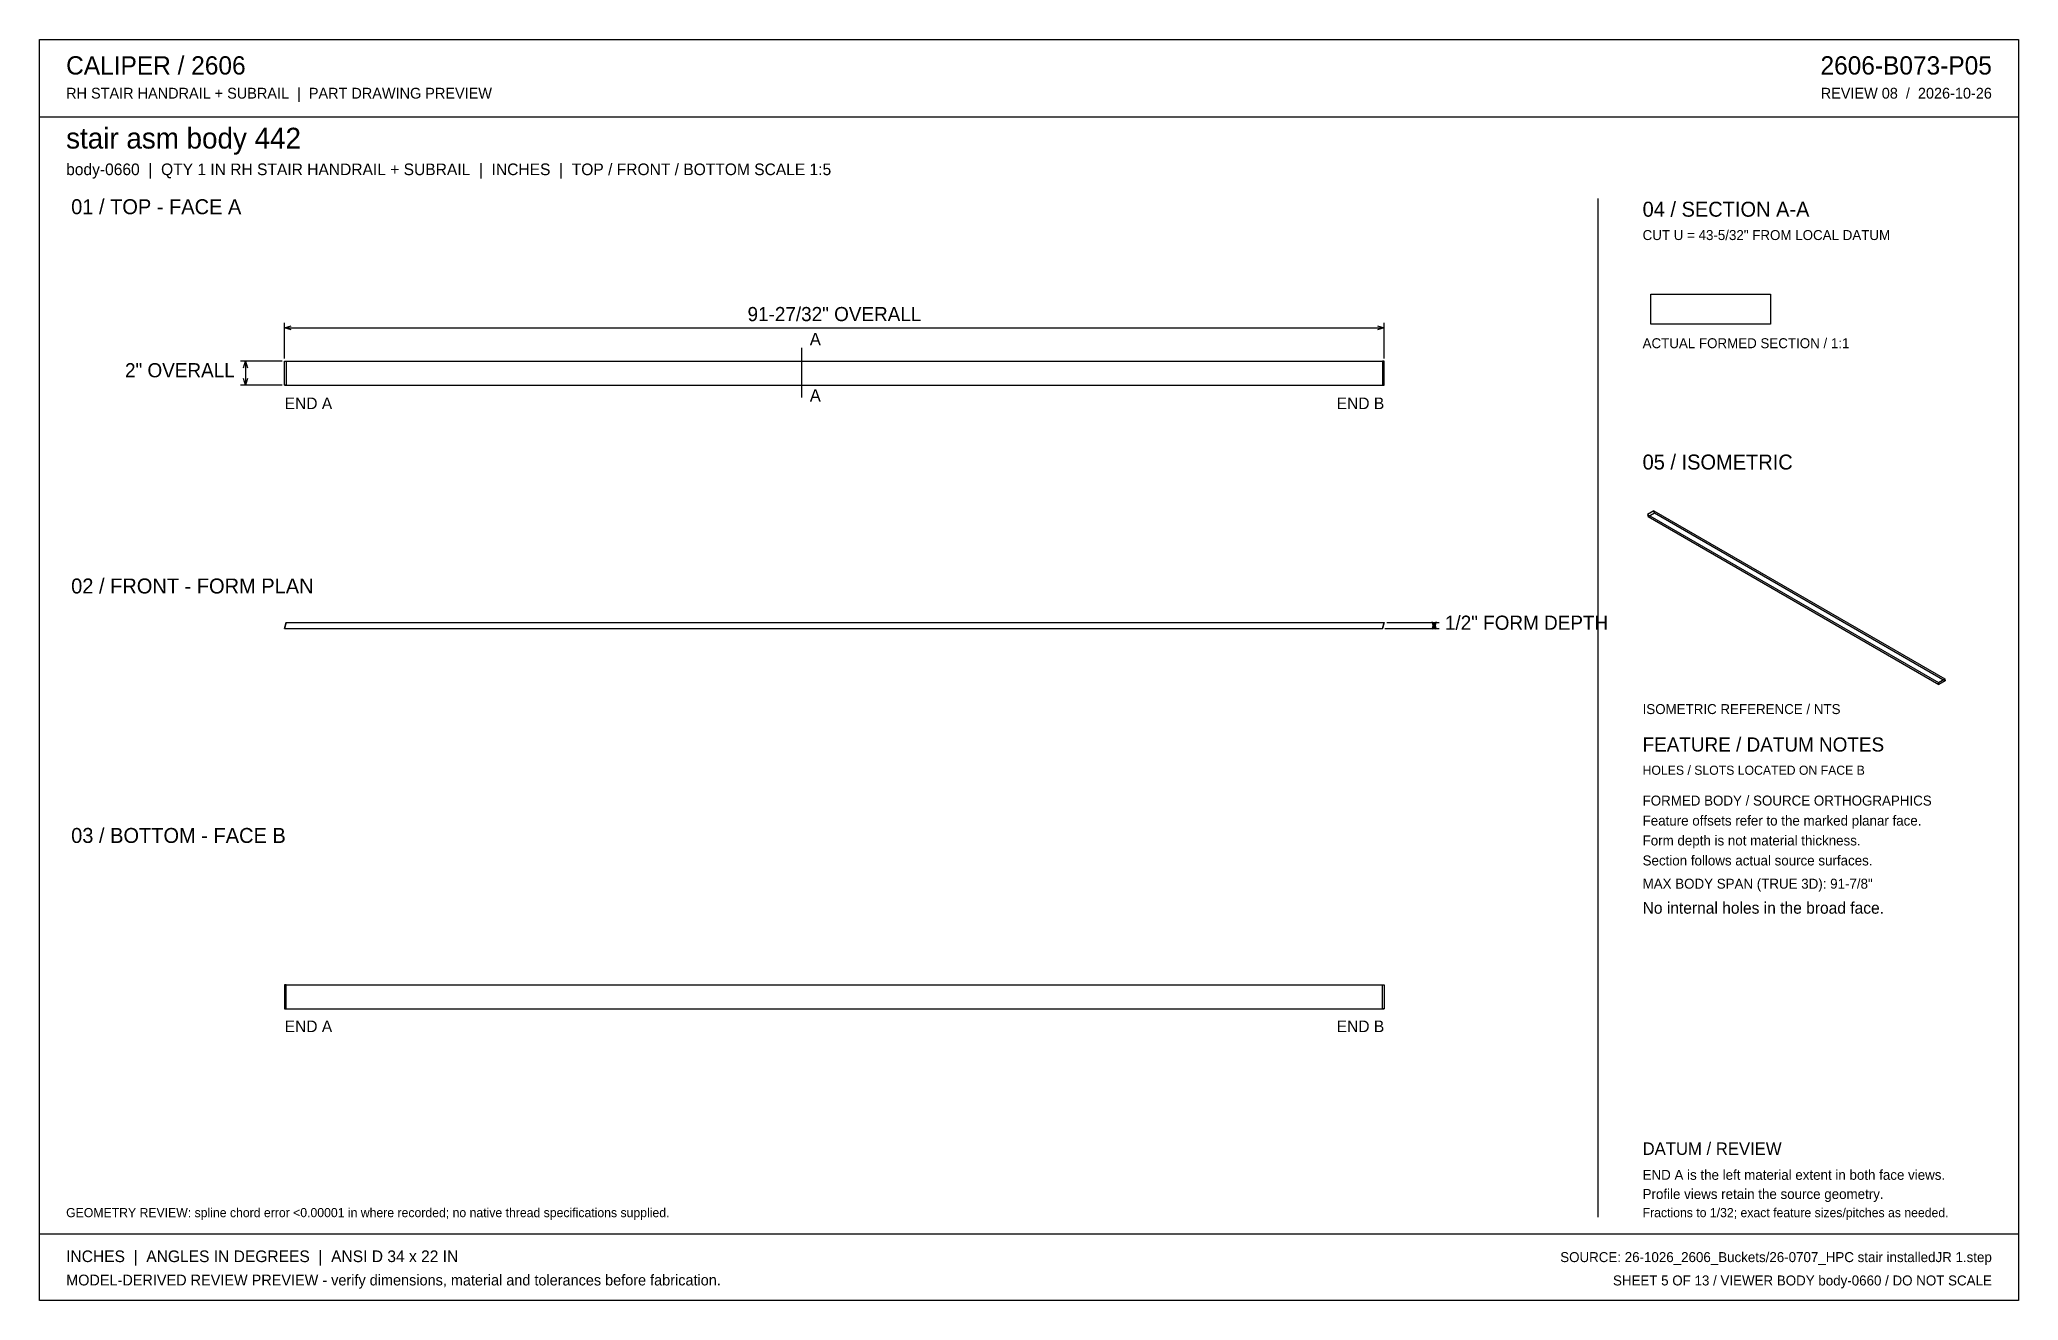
# Model space of a CAD drawing. Header units: inches. Extents: x 2 to 168, y 2 to 108.
import ezdxf
from ezdxf.enums import TextEntityAlignment as Align

# ---------------------------------------------------------------- set-up
doc = ezdxf.new("R2010")
doc.units = ezdxf.units.IN
doc.header["$MEASUREMENT"] = 0

msp = doc.modelspace()

# ---------------------------------------------------------------- linework, layer by layer
at = {"layer": 'ANNOTATION'}
for p, q in [((22.83, 81), (22.83, 83.99)), ((22.83, 83.57), (23.38, 83.74)), ((22.83, 83.57), (114.67, 83.57)), ((23.38, 83.4), (22.83, 83.57)), ((114.12, 83.74), (114.67, 83.57)), ((114.67, 83.57), (114.12, 83.4)), ((114.67, 81), (114.67, 83.99)), ((65.99, 81.9), (65.99, 77.75)), ((22.62, 80.79), (19.15, 80.79)), ((19.39, 80.24), (19.56, 80.79)), ((19.56, 78.79), (19.39, 79.35)), ((19.56, 80.79), (19.56, 78.79)), ((19.56, 80.79), (19.74, 80.24)), ((19.74, 79.35), (19.56, 78.79)), ((22.62, 78.79), (19.15, 78.79)), ((114.73, 58.46), (119.26, 58.46)), ((114.88, 58.96), (119.26, 58.96)), ((118.84, 58.46), (118.67, 59.01)), ((118.67, 58.4), (118.84, 58.96)), ((119.01, 59.01), (118.84, 58.46)), ((118.84, 58.96), (118.84, 58.46)), ((118.84, 58.96), (119.01, 58.4))]:
    msp.add_line(p, q, dxfattribs=at)
at = {"layer": 'OUTLINE'}
for p, q in [((2.36, 107.64), (167.64, 107.64)), ((2.36, 2.36), (2.36, 107.64)), ((167.64, 107.64), (167.64, 2.36)), ((2.36, 101.18), (167.64, 101.18)), ((132.5, 94.38), (132.5, 9.31)), ((136.94, 86.39), (146.94, 86.39)), ((136.94, 83.89), (136.94, 86.39)), ((146.94, 86.39), (146.94, 83.89)), ((146.94, 83.89), (136.94, 83.89)), ((22.83, 78.79), (22.83, 80.79)), ((22.83, 80.79), (114.53, 80.79)), ((22.83, 80.79), (22.97, 80.79)), ((22.97, 80.79), (114.67, 80.79)), ((22.97, 80.79), (22.97, 78.79)), ((114.67, 80.79), (114.53, 80.79)), ((114.53, 80.79), (114.53, 78.79)), ((114.67, 78.79), (114.67, 80.79)), ((22.97, 78.79), (22.83, 78.79)), ((22.83, 78.79), (114.53, 78.79)), ((22.97, 78.79), (114.67, 78.79)), ((114.53, 78.79), (114.67, 78.79)), ((137.2, 68.3), (136.67, 67.99)), ((136.67, 67.99), (160.96, 53.96)), ((136.67, 67.99), (136.71, 67.81)), ((136.71, 67.81), (137.24, 68.12)), ((136.71, 67.81), (161, 53.79)), ((137.24, 68.12), (137.2, 68.3)), ((137.2, 68.3), (161.49, 54.27)), ((137.24, 68.12), (161.53, 54.09)), ((22.97, 58.96), (22.83, 58.46)), ((22.83, 58.46), (22.97, 58.96)), ((22.83, 58.46), (114.53, 58.46)), ((22.83, 58.46), (114.53, 58.46)), ((22.97, 58.96), (114.67, 58.96)), ((22.97, 58.96), (114.67, 58.96)), ((114.67, 58.96), (114.53, 58.46)), ((114.53, 58.46), (114.67, 58.96)), ((160.96, 53.96), (161.49, 54.27)), ((161, 53.79), (160.96, 53.96)), ((161.53, 54.09), (161, 53.79)), ((161.49, 54.27), (161.53, 54.09)), ((22.83, 28.71), (22.83, 26.71)), ((22.97, 28.71), (22.83, 28.71)), ((22.83, 28.71), (114.53, 28.71)), ((22.97, 28.71), (114.67, 28.71)), ((22.97, 26.71), (22.97, 28.71)), ((114.53, 26.71), (114.53, 28.71)), ((114.53, 28.71), (114.67, 28.71)), ((114.67, 28.71), (114.67, 26.71)), ((22.83, 26.71), (114.53, 26.71)), ((22.83, 26.71), (22.97, 26.71)), ((22.97, 26.71), (114.67, 26.71)), ((114.67, 26.71), (114.53, 26.71)), ((2.36, 7.92), (167.64, 7.92)), ((167.64, 2.36), (2.36, 2.36))]:
    msp.add_line(p, q, dxfattribs=at)

# ---------------------------------------------------------------- texts
at = {"layer": 'ANNOTATION'}
for s, height, p in [('CALIPER / 2606', 1.5278, (4.58, 104.72)), ('RH STAIR HANDRAIL + SUBRAIL  |  PART DRAWING PREVIEW', 0.9028, (4.58, 102.71)), ('stair asm body 442', 1.7361, (4.58, 98.54)), ('body-0660  |  QTY 1 IN RH STAIR HANDRAIL + SUBRAIL  |  INCHES  |  TOP / FRONT / BOTTOM SCALE 1:5', 0.9722, (4.58, 96.32)), ('01 / TOP - FACE A', 1.25, (5, 93.06)), ('04 / SECTION A-A', 1.25, (136.25, 92.85)), ('CUT U = 43-5/32" FROM LOCAL DATUM', 0.8333, (136.25, 90.9)), ('A', 1.04, (66.69, 82.11)), ('ACTUAL FORMED SECTION / 1:1', 0.8333, (136.25, 81.87)), ('END A', 0.972, (22.83, 76.78)), ('A', 1.04, (66.69, 77.4)), ('05 / ISOMETRIC', 1.25, (136.25, 71.74)), ('02 / FRONT - FORM PLAN', 1.25, (5, 61.39)), ('1/2" FORM DEPTH', 1.1806, (119.74, 58.36)), ('ISOMETRIC REFERENCE / NTS', 0.8333, (136.25, 51.32)), ('FEATURE / DATUM NOTES', 1.1806, (136.25, 48.19)), ('HOLES / SLOTS LOCATED ON FACE B', 0.7639, (136.25, 46.25)), ('FORMED BODY / SOURCE ORTHOGRAPHICS', 0.8333, (136.25, 43.68)), ('03 / BOTTOM - FACE B', 1.25, (5, 40.56)), ('Feature offsets refer to the marked planar face.', 0.8333, (136.25, 42.01)), ('Form depth is not material thickness.', 0.8333, (136.25, 40.35)), ('Section follows actual source surfaces.', 0.8333, (136.25, 38.68)), ('MAX BODY SPAN (TRUE 3D): 91-7/8"', 0.8333, (136.25, 36.74)), ('No internal holes in the broad face.', 0.9722, (136.25, 34.65)), ('END A', 0.972, (22.83, 24.76)), ('DATUM / REVIEW', 1.0417, (136.25, 14.51)), ('END A is the left material extent in both face views.', 0.8333, (136.25, 12.43)), ('Profile views retain the source geometry.', 0.8333, (136.25, 10.83)), ('GEOMETRY REVIEW: spline chord error <0.00001 in where recorded; no native thread specifications supplied.', 0.76389, (4.58, 9.31)), ('Fractions to 1/32; exact feature sizes/pitches as needed.', 0.7639, (136.25, 9.31)), ('INCHES  |  ANGLES IN DEGREES  |  ANSI D 34 x 22 IN', 0.9722, (4.58, 5.56)), ('MODEL-DERIVED REVIEW PREVIEW - verify dimensions, material and tolerances before fabrication.', 0.9028, (4.58, 3.61))]:
    msp.add_text(s, height=height, dxfattribs=at).set_placement(p)
for s, height, p in [('2606-B073-P05', 1.5278, (165.42, 104.72)), ('REVIEW 08  /  2026-10-26', 0.9028, (165.42, 102.71)), ('2" OVERALL', 1.181, (18.66, 79.44)), ('END B', 0.972, (114.67, 76.78)), ('END B', 0.972, (114.67, 24.76)), ('SOURCE: 26-1026_2606_Buckets/26-0707_HPC stair installedJR 1.step', 0.8333, (165.42, 5.56)), ('SHEET 5 OF 13 / VIEWER BODY body-0660 / DO NOT SCALE', 0.8333, (165.42, 3.61))]:
    msp.add_text(s, height=height, dxfattribs=at).set_placement(p, align=Align.RIGHT)
msp.add_text('91-27/32" OVERALL', height=1.1806, dxfattribs=at).set_placement((68.75, 84.13), align=Align.CENTER)

doc.saveas('drawing.dxf')
